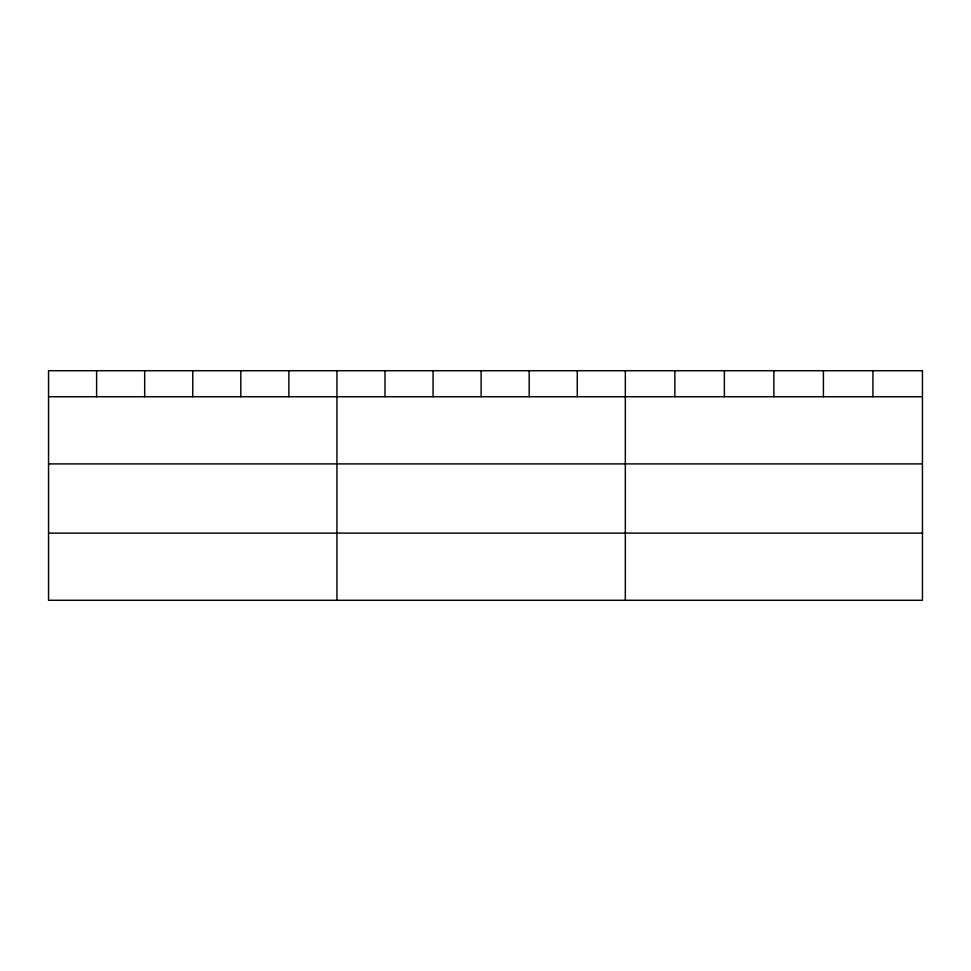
<?xml version="1.0" encoding="UTF-8"?>
<svg xmlns="http://www.w3.org/2000/svg" width="971" height="971" viewBox="0 0 971 971"><rect width="100%" height="100%" fill="white"/><g stroke="black" fill="none" stroke-linecap="round" stroke-linejoin="round"><path stroke-width="1.46" d="M48.55 396.738L922.45 396.738M48.55 463.907L922.45 463.907M48.55 533.115L922.45 533.115M872.929 370.716L872.929 396.738M823.408 370.716L823.408 396.738M773.887 370.716L773.887 396.738M724.366 370.716L724.366 396.738M674.845 370.716L674.845 396.738M625.324 370.716L625.324 600.284M577.26 370.716L577.26 396.738M529.195 370.716L529.195 396.738M481.131 370.716L481.131 396.738M433.066 370.716L433.066 396.738M385.002 370.716L385.002 396.738M336.937 370.716L336.937 600.284M288.873 370.716L288.873 396.738M240.808 370.716L240.808 396.738M192.744 370.716L192.744 396.738M144.679 370.716L144.679 396.738M96.615 370.716L96.615 396.738M922.45 370.716L48.55 370.716L48.55 600.284L922.45 600.284L922.45 370.716"/></g></svg>
